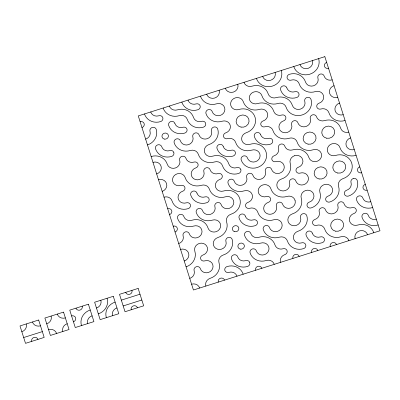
<?xml version="1.0" encoding="UTF-8"?>
<svg xmlns="http://www.w3.org/2000/svg" width="400" height="400" viewBox="0 0 400 400"><rect width="100%" height="100%" fill="white"/><g stroke="black" fill="none" stroke-linecap="round" stroke-linejoin="round"><path stroke-width="0.6" d="M121.345 300.135L140 294.21M23.675 337.54L42.335 331.615M123.18 305.94L141.84 300.01M328.52 68.265A3.265 3.045 -17.9 0 1 324.49 66.35A3.265 3.045 -17.9 0 1 326.68 62.46M332.2 79.87A6.525 6.09 -17.9 0 1 324.14 76.04A3.265 3.045 -17.9 0 0 320.11 74.125A3.265 3.045 -17.9 0 0 317.92 78.015A6.525 6.09 -17.9 0 1 313.54 85.795A6.525 6.09 -17.9 0 1 305.485 81.965A13.05 12.175 -17.9 0 0 289.37 74.31A3.265 3.045 -17.9 0 0 287.18 78.2A3.265 3.045 -17.9 0 0 291.205 80.115A6.525 6.09 -17.9 0 1 299.265 83.94A13.05 12.175 -17.9 0 0 315.38 91.6A6.525 6.09 -17.9 0 1 323.435 95.425A6.525 6.09 -17.9 0 1 319.055 103.205A3.265 3.045 -17.9 0 0 316.865 107.095A3.265 3.045 -17.9 0 0 320.895 109.01A6.525 6.09 -17.9 0 1 328.95 112.835A13.05 12.175 -17.9 0 0 345.07 120.495M318.625 58.63A13.05 12.175 -17.9 0 1 309.865 74.19A13.05 12.175 -17.9 0 1 293.75 66.53M312.405 60.605A6.525 6.09 -17.9 0 1 308.025 68.385A6.525 6.09 -17.9 0 1 299.965 64.555M337.715 97.28A6.525 6.09 -17.9 0 1 329.655 93.45A6.525 6.09 -17.9 0 1 334.035 85.675M343.23 114.69A6.525 6.09 -17.9 0 1 335.17 110.86A6.525 6.09 -17.9 0 1 339.55 103.085M348.745 132.1A6.525 6.09 -17.9 0 1 340.685 128.27A13.05 12.175 -17.9 0 0 324.57 120.615A6.525 6.09 -17.9 0 1 316.515 116.785A3.265 3.045 -17.9 0 0 312.485 114.875A3.265 3.045 -17.9 0 0 310.295 118.76A6.525 6.09 -17.9 0 1 305.915 126.54A6.525 6.09 -17.9 0 1 297.855 122.715A3.265 3.045 -17.9 0 0 293.83 120.8A3.265 3.045 -17.9 0 0 291.64 124.69A6.525 6.09 -17.9 0 1 287.26 132.465A6.525 6.09 -17.9 0 1 279.2 128.64A6.525 6.09 -17.9 0 1 283.58 120.86A3.265 3.045 -17.9 0 0 285.77 116.97A3.265 3.045 -17.9 0 0 281.74 115.055A6.525 6.09 -17.9 0 1 273.685 111.23A13.05 12.175 -17.9 0 0 257.57 103.57A6.525 6.09 -17.9 0 1 249.51 99.745A6.525 6.09 -17.9 0 1 253.89 91.965A6.525 6.09 -17.9 0 1 261.95 95.795A13.05 12.175 -17.9 0 0 278.065 103.45A6.525 6.09 -17.9 0 1 286.125 107.28A13.05 12.175 -17.9 0 0 302.24 114.935A13.05 12.175 -17.9 0 0 311 99.375A3.265 3.045 -17.9 0 0 306.97 97.465A3.265 3.045 -17.9 0 0 304.78 101.35A6.525 6.09 -17.9 0 1 300.4 109.13A6.525 6.09 -17.9 0 1 292.34 105.305A13.05 12.175 -17.9 0 0 276.225 97.645A6.525 6.09 -17.9 0 1 268.17 93.82A13.05 12.175 -17.9 0 0 252.055 86.16A6.525 6.09 -17.9 0 1 243.995 82.335M356.1 155.315A13.05 12.175 -17.9 0 1 339.985 147.655A6.525 6.09 -17.9 0 0 331.925 143.83A6.525 6.09 -17.9 0 0 327.545 151.61A6.525 6.09 -17.9 0 0 335.605 155.435A13.05 12.175 -17.9 0 1 351.72 163.09A13.05 12.175 -17.9 0 1 342.955 178.65A6.525 6.09 -17.9 0 0 338.575 186.43A13.05 12.175 -17.9 0 1 329.815 201.985A3.265 3.045 -17.9 0 1 325.785 200.07A3.265 3.045 -17.9 0 1 327.975 196.18A6.525 6.09 -17.9 0 0 332.36 188.405A6.525 6.09 -17.9 0 0 324.3 184.575A6.525 6.09 -17.9 0 0 319.92 192.355A13.05 12.175 -17.9 0 1 311.16 207.91A3.265 3.045 -17.9 0 1 307.13 205.995A3.265 3.045 -17.9 0 1 309.32 202.11A6.525 6.09 -17.9 0 0 313.7 194.33A6.525 6.09 -17.9 0 0 305.645 190.5A6.525 6.09 -17.9 0 0 301.265 198.28A13.05 12.175 -17.9 0 1 292.5 213.835A6.525 6.09 -17.9 0 0 288.12 221.615A6.525 6.09 -17.9 0 0 296.18 225.445A6.525 6.09 -17.9 0 0 300.56 217.665A3.265 3.045 -17.9 0 1 302.75 213.775A3.265 3.045 -17.9 0 1 306.78 215.69A13.05 12.175 -17.9 0 1 298.02 231.245A6.525 6.09 -17.9 0 0 293.635 239.025A6.525 6.09 -17.9 0 0 301.695 242.855A3.265 3.045 -17.9 0 1 305.725 244.77A3.265 3.045 -17.9 0 1 303.535 248.655A13.05 12.175 -17.9 0 1 287.42 241A6.525 6.09 -17.9 0 0 279.36 237.175A13.05 12.175 -17.9 0 1 263.245 229.515A3.265 3.045 -17.9 0 1 265.435 225.625A3.265 3.045 -17.9 0 1 269.465 227.54A6.525 6.09 -17.9 0 0 277.52 231.37A6.525 6.09 -17.9 0 0 281.9 223.59A6.525 6.09 -17.9 0 0 273.845 219.76A13.05 12.175 -17.9 0 1 257.73 212.105A6.525 6.09 -17.9 0 0 249.67 208.28A3.265 3.045 -17.9 0 1 245.645 206.365A3.265 3.045 -17.9 0 1 247.835 202.475A6.525 6.09 -17.9 0 0 252.215 194.695A6.525 6.09 -17.9 0 0 244.155 190.865A13.05 12.175 -17.9 0 1 228.04 183.21A3.265 3.045 -17.9 0 1 230.23 179.32A3.265 3.045 -17.9 0 1 234.26 181.235A6.525 6.09 -17.9 0 0 242.32 185.065A6.525 6.09 -17.9 0 0 246.7 177.285A3.265 3.045 -17.9 0 1 248.89 173.395A3.265 3.045 -17.9 0 1 252.915 175.31A6.525 6.09 -17.9 0 0 260.975 179.14A6.525 6.09 -17.9 0 0 265.355 171.36A3.265 3.045 -17.9 0 1 267.545 167.47A3.265 3.045 -17.9 0 1 271.575 169.385A6.525 6.09 -17.9 0 0 279.63 173.215A6.525 6.09 -17.9 0 0 284.01 165.435A6.525 6.09 -17.9 0 0 275.955 161.605A3.265 3.045 -17.9 0 1 271.925 159.69A3.265 3.045 -17.9 0 1 274.115 155.8A6.525 6.09 -17.9 0 0 278.495 148.025A3.265 3.045 -17.9 0 1 280.685 144.135A3.265 3.045 -17.9 0 1 284.715 146.05A6.525 6.09 -17.9 0 0 292.775 149.875A13.05 12.175 -17.9 0 1 308.89 157.535A6.525 6.09 -17.9 0 0 316.945 161.36A6.525 6.09 -17.9 0 0 321.325 153.585A6.525 6.09 -17.9 0 0 313.27 149.755A13.05 12.175 -17.9 0 1 297.155 142.1A6.525 6.09 -17.9 0 0 289.095 138.27A13.05 12.175 -17.9 0 1 272.98 130.615A6.525 6.09 -17.9 0 0 264.925 126.785A3.265 3.045 -17.9 0 1 260.895 124.87A3.265 3.045 -17.9 0 1 263.085 120.98A6.525 6.09 -17.9 0 0 267.465 113.205A6.525 6.09 -17.9 0 0 259.41 109.375A13.05 12.175 -17.9 0 1 243.295 101.72A6.525 6.09 -17.9 0 0 235.235 97.89A6.525 6.09 -17.9 0 0 230.855 105.67A6.525 6.09 -17.9 0 0 238.91 109.495A13.05 12.175 -17.9 0 1 255.025 117.155A13.05 12.175 -17.9 0 1 246.265 132.71A6.525 6.09 -17.9 0 0 241.885 140.49A6.525 6.09 -17.9 0 0 249.945 144.32A13.05 12.175 -17.9 0 1 266.06 151.975A13.05 12.175 -17.9 0 1 257.3 167.53A13.05 12.175 -17.9 0 1 241.185 159.875A3.265 3.045 -17.9 0 1 243.375 155.985A3.265 3.045 -17.9 0 1 247.4 157.9A6.525 6.09 -17.9 0 0 255.46 161.73A6.525 6.09 -17.9 0 0 259.84 153.95A6.525 6.09 -17.9 0 0 251.78 150.12A13.05 12.175 -17.9 0 1 235.665 142.465A6.525 6.09 -17.9 0 0 227.61 138.635A3.265 3.045 -17.9 0 1 223.58 136.72A3.265 3.045 -17.9 0 1 225.77 132.835A6.525 6.09 -17.9 0 0 230.15 125.055A6.525 6.09 -17.9 0 0 222.095 121.225A13.05 12.175 -17.9 0 1 205.98 113.57A3.265 3.045 -17.9 0 1 208.17 109.68A3.265 3.045 -17.9 0 1 212.2 111.595A6.525 6.09 -17.9 0 0 220.255 115.425A6.525 6.09 -17.9 0 0 224.635 107.645A6.525 6.09 -17.9 0 0 216.58 103.815A13.05 12.175 -17.9 0 1 200.465 96.16M354.26 149.51A6.525 6.09 -17.9 0 1 346.205 145.68A6.525 6.09 -17.9 0 1 350.585 137.905M361.615 172.725A3.265 3.045 -17.9 0 1 357.585 170.81A3.265 3.045 -17.9 0 1 359.775 166.92M367.13 190.135A3.265 3.045 -17.9 0 1 363.1 188.22A3.265 3.045 -17.9 0 1 365.29 184.33M370.805 201.74A6.525 6.09 -17.9 0 1 362.75 197.915A3.265 3.045 -17.9 0 0 358.72 196A3.265 3.045 -17.9 0 0 356.53 199.89A13.05 12.175 -17.9 0 0 372.645 207.545M378.16 224.955A13.05 12.175 -17.9 0 1 362.045 217.3A3.265 3.045 -17.9 0 1 364.235 213.41A3.265 3.045 -17.9 0 1 368.265 215.325A6.525 6.09 -17.9 0 0 376.325 219.15M355.125 238.66A6.525 6.09 -17.9 0 1 359.505 230.88A6.525 6.09 -17.9 0 1 367.56 234.71M373.78 232.735A13.05 12.175 -17.9 0 0 357.665 225.075A6.525 6.09 -17.9 0 1 349.61 221.25A6.525 6.09 -17.9 0 1 353.99 213.47A3.265 3.045 -17.9 0 0 356.18 209.58A3.265 3.045 -17.9 0 0 352.15 207.665A6.525 6.09 -17.9 0 1 344.095 203.84A3.265 3.045 -17.9 0 0 340.065 201.925A3.265 3.045 -17.9 0 0 337.875 205.815A6.525 6.09 -17.9 0 1 333.495 213.59A6.525 6.09 -17.9 0 1 325.435 209.765A3.265 3.045 -17.9 0 0 321.405 207.85A3.265 3.045 -17.9 0 0 319.215 211.74A6.525 6.09 -17.9 0 1 314.835 219.52A3.265 3.045 -17.9 0 0 312.645 223.405A3.265 3.045 -17.9 0 0 316.675 225.32A6.525 6.09 -17.9 0 1 324.73 229.15A13.05 12.175 -17.9 0 0 340.845 236.805A6.525 6.09 -17.9 0 1 348.905 240.635M281.31 70.48A13.05 12.175 -17.9 0 1 272.55 86.04A13.05 12.175 -17.9 0 1 256.435 78.385M275.09 72.455A6.525 6.09 -17.9 0 1 270.71 80.235A6.525 6.09 -17.9 0 1 262.655 76.41M330.25 246.56A3.265 3.045 -17.9 0 1 332.44 242.67A3.265 3.045 -17.9 0 1 336.465 244.585M311.59 252.485A3.265 3.045 -17.9 0 1 313.78 248.595A3.265 3.045 -17.9 0 1 317.81 250.51M237.775 84.31A6.525 6.09 -17.9 0 1 233.395 92.085A6.525 6.09 -17.9 0 1 225.34 88.26M292.935 258.41A3.265 3.045 -17.9 0 1 295.125 254.52A3.265 3.045 -17.9 0 1 299.155 256.435M280.495 262.36A6.525 6.09 -17.9 0 1 284.875 254.585A3.265 3.045 -17.9 0 0 287.065 250.695A3.265 3.045 -17.9 0 0 283.04 248.78A6.525 6.09 -17.9 0 1 274.98 244.95A13.05 12.175 -17.9 0 0 258.865 237.295A6.525 6.09 -17.9 0 1 250.805 233.465A3.265 3.045 -17.9 0 0 246.78 231.55A3.265 3.045 -17.9 0 0 244.59 235.44A13.05 12.175 -17.9 0 0 260.705 243.1A6.525 6.09 -17.9 0 1 268.76 246.925A6.525 6.09 -17.9 0 1 264.38 254.705A6.525 6.09 -17.9 0 1 256.325 250.875A3.265 3.045 -17.9 0 0 252.295 248.965A3.265 3.045 -17.9 0 0 250.105 252.85A13.05 12.175 -17.9 0 0 266.22 260.51A6.525 6.09 -17.9 0 1 274.275 264.335M219.12 90.235A6.525 6.09 -17.9 0 1 214.74 98.015A6.525 6.09 -17.9 0 1 206.68 94.185M181.805 102.085A13.05 12.175 -17.9 0 0 197.92 109.74A3.265 3.045 -17.9 0 0 200.11 105.85A3.265 3.045 -17.9 0 0 196.085 103.94A6.525 6.09 -17.9 0 1 188.025 100.11M255.62 270.26A3.265 3.045 -17.9 0 1 257.81 266.375A3.265 3.045 -17.9 0 1 261.84 268.285M163.15 108.01A13.05 12.175 -17.9 0 0 179.265 115.665A6.525 6.09 -17.9 0 1 187.32 119.495A13.05 12.175 -17.9 0 0 203.435 127.15A3.265 3.045 -17.9 0 0 205.625 123.265A3.265 3.045 -17.9 0 0 201.6 121.35A6.525 6.09 -17.9 0 1 193.54 117.52A13.05 12.175 -17.9 0 0 177.425 109.865A6.525 6.09 -17.9 0 1 169.37 106.035M236.96 276.19A6.525 6.09 -17.9 0 0 228.905 272.36A3.265 3.045 -17.9 0 1 224.875 270.445A3.265 3.045 -17.9 0 1 227.065 266.555A13.05 12.175 -17.9 0 1 243.18 274.215M144.49 113.935A13.05 12.175 -17.9 0 0 160.605 121.595A3.265 3.045 -17.9 0 0 162.795 117.705A3.265 3.045 -17.9 0 0 158.77 115.79A6.525 6.09 -17.9 0 1 150.71 111.96M218.305 282.115A3.265 3.045 -17.9 0 1 220.495 278.225A3.265 3.045 -17.9 0 1 224.525 280.14M205.865 286.065A6.525 6.09 -17.9 0 1 210.25 278.285A13.05 12.175 -17.9 0 0 219.01 262.73A6.525 6.09 -17.9 0 1 223.39 254.95A13.05 12.175 -17.9 0 0 232.15 239.39A3.265 3.045 -17.9 0 0 228.12 237.48A3.265 3.045 -17.9 0 0 225.93 241.365A6.525 6.09 -17.9 0 1 221.55 249.145A6.525 6.09 -17.9 0 1 213.495 245.32A6.525 6.09 -17.9 0 1 217.875 237.54A13.05 12.175 -17.9 0 0 226.635 221.98A6.525 6.09 -17.9 0 1 231.015 214.205A13.05 12.175 -17.9 0 0 239.775 198.645A13.05 12.175 -17.9 0 0 223.66 190.99A6.525 6.09 -17.9 0 1 215.605 187.16A6.525 6.09 -17.9 0 1 219.985 179.385A3.265 3.045 -17.9 0 0 222.175 175.495A3.265 3.045 -17.9 0 0 218.145 173.58A6.525 6.09 -17.9 0 1 210.09 169.75A3.265 3.045 -17.9 0 0 206.06 167.835A3.265 3.045 -17.9 0 0 203.87 171.725A6.525 6.09 -17.9 0 1 199.49 179.505A6.525 6.09 -17.9 0 1 191.43 175.675A6.525 6.09 -17.9 0 1 195.81 167.9A3.265 3.045 -17.9 0 0 198 164.01A3.265 3.045 -17.9 0 0 193.97 162.095A6.525 6.09 -17.9 0 1 185.915 158.265A3.265 3.045 -17.9 0 0 181.885 156.35A3.265 3.045 -17.9 0 0 179.695 160.24A6.525 6.09 -17.9 0 1 175.315 168.02A6.525 6.09 -17.9 0 1 167.26 164.19A13.05 12.175 -17.9 0 0 151.145 156.535M145.625 139.125A6.525 6.09 -17.9 0 0 150.005 131.345A3.265 3.045 -17.9 0 1 152.2 127.455A3.265 3.045 -17.9 0 1 156.225 129.37A13.05 12.175 -17.9 0 1 147.465 144.93M140.11 121.715A3.265 3.045 -17.9 0 1 144.14 123.63A3.265 3.045 -17.9 0 1 141.95 127.52M152.98 162.34A6.525 6.09 -17.9 0 1 161.04 166.165A6.525 6.09 -17.9 0 1 156.66 173.945M158.495 179.75A6.525 6.09 -17.9 0 1 166.555 183.575A6.525 6.09 -17.9 0 1 162.175 191.355M164.01 197.16A6.525 6.09 -17.9 0 1 172.07 200.99A13.05 12.175 -17.9 0 0 188.185 208.645A3.265 3.045 -17.9 0 0 190.375 204.755A3.265 3.045 -17.9 0 0 186.345 202.84A6.525 6.09 -17.9 0 1 178.29 199.01A6.525 6.09 -17.9 0 1 182.67 191.235A3.265 3.045 -17.9 0 0 184.86 187.345A3.265 3.045 -17.9 0 0 180.83 185.43A6.525 6.09 -17.9 0 1 172.775 181.6A6.525 6.09 -17.9 0 1 177.155 173.825A6.525 6.09 -17.9 0 1 185.21 177.65A13.05 12.175 -17.9 0 0 201.325 185.31A6.525 6.09 -17.9 0 1 209.385 189.135A13.05 12.175 -17.9 0 0 225.5 196.795A6.525 6.09 -17.9 0 1 233.555 200.62A6.525 6.09 -17.9 0 1 229.175 208.4A6.525 6.09 -17.9 0 1 221.12 204.57A3.265 3.045 -17.9 0 0 217.09 202.655A3.265 3.045 -17.9 0 0 214.9 206.545A6.525 6.09 -17.9 0 1 210.52 214.325A6.525 6.09 -17.9 0 1 202.46 210.495A3.265 3.045 -17.9 0 0 198.435 208.585A3.265 3.045 -17.9 0 0 196.245 212.47A13.05 12.175 -17.9 0 0 212.36 220.13A6.525 6.09 -17.9 0 1 220.415 223.955A6.525 6.09 -17.9 0 1 216.035 231.735A6.525 6.09 -17.9 0 1 207.975 227.905A13.05 12.175 -17.9 0 0 191.86 220.25A6.525 6.09 -17.9 0 1 183.805 216.425A3.265 3.045 -17.9 0 0 179.775 214.51A3.265 3.045 -17.9 0 0 177.585 218.4A13.05 12.175 -17.9 0 0 193.7 226.055A6.525 6.09 -17.9 0 1 201.76 229.885A6.525 6.09 -17.9 0 1 197.38 237.66A6.525 6.09 -17.9 0 1 189.32 233.835A3.265 3.045 -17.9 0 0 185.29 231.92A3.265 3.045 -17.9 0 0 183.1 235.81A6.525 6.09 -17.9 0 1 178.72 243.585M167.69 208.765A3.265 3.045 -17.9 0 1 171.72 210.68A3.265 3.045 -17.9 0 1 169.53 214.57M173.205 226.175A3.265 3.045 -17.9 0 1 177.235 228.09A3.265 3.045 -17.9 0 1 175.045 231.98M180.56 249.39A6.525 6.09 -17.9 0 1 188.615 253.22A6.525 6.09 -17.9 0 1 184.235 260.995M186.075 266.8A13.05 12.175 -17.9 0 0 194.835 251.245A6.525 6.09 -17.9 0 1 199.215 243.465A6.525 6.09 -17.9 0 1 207.275 247.295A6.525 6.09 -17.9 0 1 202.895 255.07A3.265 3.045 -17.9 0 0 200.705 258.96A3.265 3.045 -17.9 0 0 204.73 260.875A6.525 6.09 -17.9 0 1 212.79 264.705A6.525 6.09 -17.9 0 1 208.41 272.48A6.525 6.09 -17.9 0 1 200.35 268.655A3.265 3.045 -17.9 0 0 196.325 266.74A3.265 3.045 -17.9 0 0 194.135 270.63A6.525 6.09 -17.9 0 1 189.75 278.405M191.59 284.21A6.525 6.09 -17.9 0 1 199.65 288.04M31.735 341.37A3.265 3.045 -17.9 0 1 33.925 337.48A3.265 3.045 -17.9 0 1 37.955 339.395M26.22 323.96A6.525 6.09 -17.9 0 1 21.84 331.735M40.495 325.81A6.525 6.09 -17.9 0 1 32.44 321.985M131.24 309.765A3.265 3.045 -17.9 0 1 133.43 305.875A3.265 3.045 -17.9 0 1 137.46 307.79M131.94 290.38A3.265 3.045 -17.9 0 1 129.75 294.27A3.265 3.045 -17.9 0 1 125.725 292.355M107.065 298.28A13.05 12.175 -17.9 0 1 98.305 313.84M100.845 300.255A6.525 6.09 -17.9 0 1 96.465 308.035M106.365 317.665A13.05 12.175 -17.9 0 1 115.125 302.11M112.58 315.69A6.525 6.09 -17.9 0 1 116.96 307.915M87.705 323.59A6.525 6.09 -17.9 0 1 92.085 315.815M81.485 325.57A13.05 12.175 -17.9 0 1 90.25 310.01M82.19 306.18A3.265 3.045 -17.9 0 1 80 310.07A3.265 3.045 -17.9 0 1 75.97 308.155M71.59 315.935A3.265 3.045 -17.9 0 1 75.62 317.85A3.265 3.045 -17.9 0 1 73.43 321.74M65.37 317.91A6.525 6.09 -17.9 0 1 57.315 314.085M62.83 331.495A6.525 6.09 -17.9 0 1 67.21 323.715M48.555 329.64A6.525 6.09 -17.9 0 1 56.61 333.47M51.095 316.06A6.525 6.09 -17.9 0 1 46.715 323.835M324.845 56.655L138.275 115.91L193.43 290.015L380 230.76L324.845 56.655M38.655 320.01L20 325.935L25.515 343.345L44.175 337.42L38.655 320.01M63.535 312.11L44.875 318.035L50.39 335.445L69.05 329.52L63.535 312.11M88.41 304.205L69.75 310.135L75.27 327.545L93.925 321.615L88.41 304.205M113.285 296.305L94.63 302.23L100.145 319.64L118.8 313.715L113.285 296.305M138.16 288.405L119.505 294.33L125.02 311.74L143.675 305.815L138.16 288.405M326.73 138.235A6.525 6.09 -17.9 0 0 334.47 130.245A6.525 6.09 -17.9 0 0 323.545 128.185A6.525 6.09 -17.9 0 0 326.73 138.235M337.765 173.055A6.525 6.09 -17.9 0 0 345.5 165.07A6.525 6.09 -17.9 0 0 334.58 163.005A6.525 6.09 -17.9 0 0 337.765 173.055M353.205 178.59A3.265 3.045 -17.9 0 0 351.015 182.48A6.525 6.09 -17.9 0 1 346.635 190.255A3.265 3.045 -17.9 0 0 344.445 194.145A3.265 3.045 -17.9 0 0 348.475 196.06A13.05 12.175 -17.9 0 0 357.235 180.505A3.265 3.045 -17.9 0 0 353.205 178.59M286.825 87.89A6.525 6.09 -17.9 0 0 294.885 91.72A3.265 3.045 -17.9 0 1 298.91 93.635A3.265 3.045 -17.9 0 1 296.72 97.525A13.05 12.175 -17.9 0 1 280.605 89.865A3.265 3.045 -17.9 0 1 282.795 85.98A3.265 3.045 -17.9 0 1 286.825 87.89M308.075 144.16A6.525 6.09 -17.9 0 0 315.81 136.175A6.525 6.09 -17.9 0 0 304.89 134.11A6.525 6.09 -17.9 0 0 308.075 144.16M319.105 178.98A6.525 6.09 -17.9 0 0 326.84 170.995A6.525 6.09 -17.9 0 0 315.92 168.93A6.525 6.09 -17.9 0 0 319.105 178.98M335.655 231.215A6.525 6.09 -17.9 0 0 343.39 223.225A6.525 6.09 -17.9 0 0 332.47 221.16A6.525 6.09 -17.9 0 0 335.655 231.215M294.61 155.68A6.525 6.09 -17.9 0 0 290.23 163.46A13.05 12.175 -17.9 0 1 281.47 179.015A6.525 6.09 -17.9 0 0 277.09 186.795A6.525 6.09 -17.9 0 0 285.15 190.625A6.525 6.09 -17.9 0 0 289.53 182.845A3.265 3.045 -17.9 0 1 291.72 178.955A3.265 3.045 -17.9 0 1 295.745 180.87A6.525 6.09 -17.9 0 0 303.805 184.695A6.525 6.09 -17.9 0 0 308.185 176.92A6.525 6.09 -17.9 0 0 300.13 173.09A3.265 3.045 -17.9 0 1 296.1 171.175A3.265 3.045 -17.9 0 1 298.29 167.285A6.525 6.09 -17.9 0 0 302.67 159.51A6.525 6.09 -17.9 0 0 294.61 155.68M312.295 233.1A6.525 6.09 -17.9 0 0 320.35 236.93A3.265 3.045 -17.9 0 1 324.38 238.84A3.265 3.045 -17.9 0 1 322.19 242.73A13.05 12.175 -17.9 0 1 306.075 235.075A3.265 3.045 -17.9 0 1 308.265 231.185A3.265 3.045 -17.9 0 1 312.295 233.1M260.545 134.565A6.525 6.09 -17.9 0 0 268.6 138.39A3.265 3.045 -17.9 0 1 272.63 140.305A3.265 3.045 -17.9 0 1 270.44 144.195A13.05 12.175 -17.9 0 1 254.325 136.54A3.265 3.045 -17.9 0 1 256.515 132.65A3.265 3.045 -17.9 0 1 260.545 134.565M295.045 200.255A6.525 6.09 -17.9 0 0 286.985 196.425A13.05 12.175 -17.9 0 1 270.87 188.77A6.525 6.09 -17.9 0 0 262.815 184.94A6.525 6.09 -17.9 0 0 258.435 192.72A6.525 6.09 -17.9 0 0 266.49 196.55A3.265 3.045 -17.9 0 1 270.52 198.465A3.265 3.045 -17.9 0 1 268.33 202.35A6.525 6.09 -17.9 0 0 263.95 210.13A6.525 6.09 -17.9 0 0 272.005 213.96A6.525 6.09 -17.9 0 0 276.385 206.18A3.265 3.045 -17.9 0 1 278.575 202.29A3.265 3.045 -17.9 0 1 282.605 204.205A6.525 6.09 -17.9 0 0 290.665 208.035A6.525 6.09 -17.9 0 0 295.045 200.255M241.07 127.12A6.525 6.09 -17.9 0 0 248.81 119.13A6.525 6.09 -17.9 0 0 237.89 117.065A6.525 6.09 -17.9 0 0 241.07 127.12M223.23 146.415A6.525 6.09 -17.9 0 0 231.285 150.245A3.265 3.045 -17.9 0 1 235.315 152.155A3.265 3.045 -17.9 0 1 233.125 156.045A13.05 12.175 -17.9 0 1 217.01 148.39A3.265 3.045 -17.9 0 1 219.2 144.5A3.265 3.045 -17.9 0 1 223.23 146.415M240.83 169.57A3.265 3.045 -17.9 0 0 236.8 167.655A6.525 6.09 -17.9 0 1 228.745 163.825A13.05 12.175 -17.9 0 0 212.63 156.17A6.525 6.09 -17.9 0 1 204.57 152.34A6.525 6.09 -17.9 0 1 208.95 144.56A13.05 12.175 -17.9 0 0 217.715 129.005A3.265 3.045 -17.9 0 0 213.685 127.09A3.265 3.045 -17.9 0 0 211.495 130.98A6.525 6.09 -17.9 0 1 207.115 138.76A6.525 6.09 -17.9 0 1 199.055 134.93A3.265 3.045 -17.9 0 0 195.025 133.015A3.265 3.045 -17.9 0 0 192.835 136.905A6.525 6.09 -17.9 0 1 188.455 144.685A6.525 6.09 -17.9 0 1 180.4 140.855A3.265 3.045 -17.9 0 0 176.37 138.94A3.265 3.045 -17.9 0 0 174.18 142.83A13.05 12.175 -17.9 0 0 190.295 150.49A6.525 6.09 -17.9 0 1 198.355 154.315A13.05 12.175 -17.9 0 0 214.47 161.97A6.525 6.09 -17.9 0 1 222.525 165.8A13.05 12.175 -17.9 0 0 238.64 173.455A3.265 3.045 -17.9 0 0 240.83 169.57M245.29 216.055A6.525 6.09 -17.9 0 0 253.35 219.885A3.265 3.045 -17.9 0 1 257.38 221.8A3.265 3.045 -17.9 0 1 255.19 225.69A13.05 12.175 -17.9 0 1 239.075 218.03A3.265 3.045 -17.9 0 1 241.265 214.14A3.265 3.045 -17.9 0 1 245.29 216.055M234.74 231.695A3.265 3.045 -17.9 0 0 238.75 227.83A3.265 3.045 -17.9 0 0 233.345 226.61A3.265 3.045 -17.9 0 0 234.74 231.695M240.255 249.105A3.265 3.045 -17.9 0 0 244.27 245.24A3.265 3.045 -17.9 0 0 238.86 244.02A3.265 3.045 -17.9 0 0 240.255 249.105M249.75 262.545A3.265 3.045 -17.9 0 0 245.725 260.63A6.525 6.09 -17.9 0 1 237.665 256.8A3.265 3.045 -17.9 0 0 233.635 254.89A3.265 3.045 -17.9 0 0 231.445 258.775A13.05 12.175 -17.9 0 0 247.56 266.435A3.265 3.045 -17.9 0 0 249.75 262.545M174.885 123.445A6.525 6.09 -17.9 0 0 182.94 127.275A3.265 3.045 -17.9 0 1 186.97 129.19A3.265 3.045 -17.9 0 1 184.78 133.075A13.05 12.175 -17.9 0 1 168.665 125.42A3.265 3.045 -17.9 0 1 170.855 121.53A3.265 3.045 -17.9 0 1 174.885 123.445M196.945 193.085A6.525 6.09 -17.9 0 0 205.005 196.915A3.265 3.045 -17.9 0 1 209.035 198.83A3.265 3.045 -17.9 0 1 206.84 202.72A13.05 12.175 -17.9 0 1 190.725 195.06A3.265 3.045 -17.9 0 1 192.915 191.175A3.265 3.045 -17.9 0 1 196.945 193.085M164.33 139.085A3.265 3.045 -17.9 0 0 168.345 135.22A3.265 3.045 -17.9 0 0 162.935 134A3.265 3.045 -17.9 0 0 164.33 139.085M173.83 152.525A3.265 3.045 -17.9 0 0 169.8 150.61A6.525 6.09 -17.9 0 1 161.74 146.78A3.265 3.045 -17.9 0 0 157.715 144.87A3.265 3.045 -17.9 0 0 155.525 148.755A13.05 12.175 -17.9 0 0 171.64 156.415A3.265 3.045 -17.9 0 0 173.83 152.525"/></g></svg>
